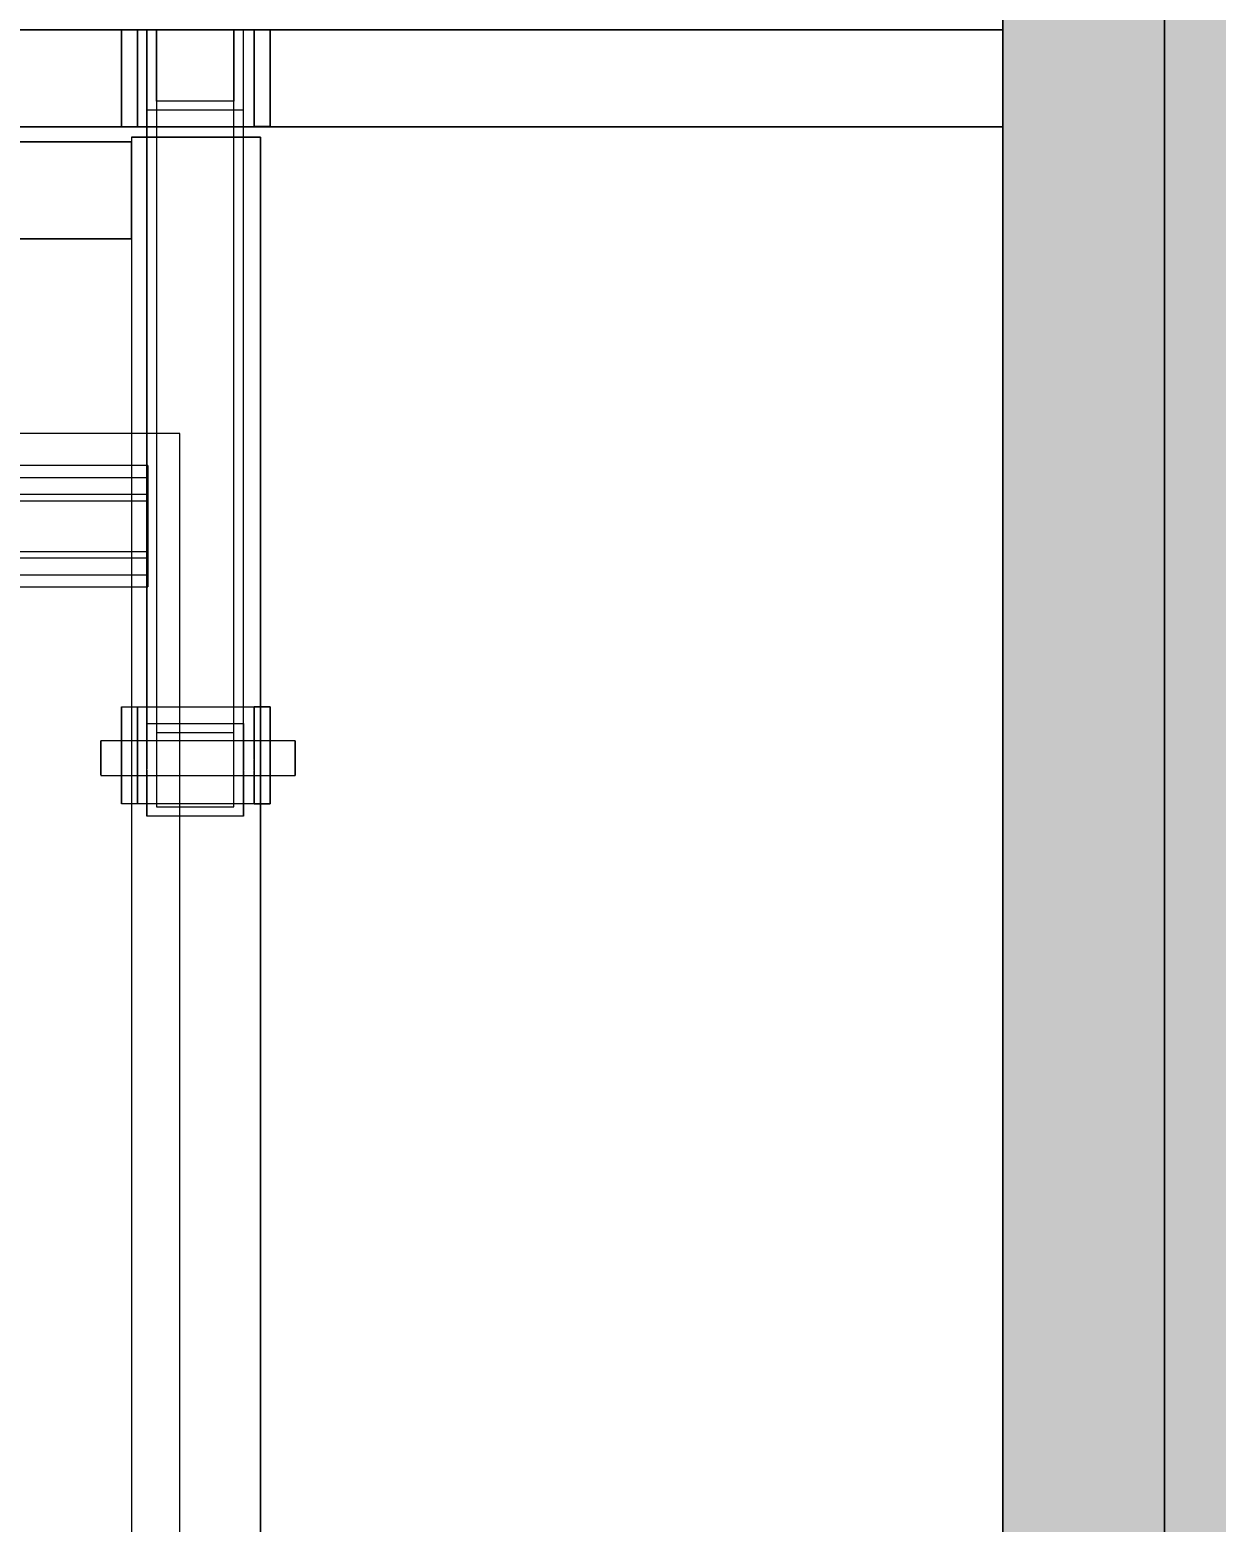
# Model space of a CAD drawing. Header units: millimetres. Extents: x 855 to 80408, y -1987 to 27400.
# Drawn here: x 73042.1 to 73409.6, y 6624.2 to 7086.4 of the extents above; entities that cross this region are included whole.
import ezdxf

# ---------------------------------------------------------------- set-up
doc = ezdxf.new("R2010")
doc.units = ezdxf.units.MM
for name, color, linetype, lineweight in [('0-1', 7, 'Continuous', 9), ('A-ANNO-DIMS', 7, 'Continuous', 9), ('A-ANNO-DIMS-25', 7, 'Continuous', 9), ('A-WALL-PATT', 7, 'Continuous', 9)]:
    doc.layers.add(name, color=color, linetype=linetype, lineweight=lineweight)
doc.layers.add('0-2', color=7, linetype='Continuous', lineweight=9, transparency=0.7)
for name, color, linetype, lineweight, true_color in [('I-FURN-11', 7, 'Continuous', 9, 0xb9b9b9), ('I-FURN-123', 7, 'Continuous', 9, 0x9c9c9c), ('I-FURN-124', 7, 'Continuous', 9, 0xcecece), ('I-FURN-19', 7, 'Continuous', 9, 0xe9e9e9), ('I-FURN-20', 7, 'Continuous', 9, 0xefefef), ('I-FURN-23', 7, 'Continuous', 9, 0xd9d9d9), ('I-FURN-24', 7, 'Continuous', 9, 0xc9c9c9), ('I-FURN-25', 7, 'Continuous', 9, 0xb3b3b3), ('I-FURN-26', 7, 'Continuous', 9, 0xe0e0e0), ('I-FURN-4', 7, 'Continuous', 9, 0xc0c0c0), ('I-FURN-58', 7, 'Continuous', 9, 0x939393), ('I-FURN-83', 7, 'Continuous', 9, 0x868686), ('I-FURN-9', 7, 'Continuous', 9, 0xd3d3d3)]:
    doc.layers.add(name, color=color, linetype=linetype, lineweight=lineweight, true_color=true_color)
doc.styles.add('ISOCPEUR_2', font='isocpeur.ttf', dxfattribs={"width": 0.9, "height": 62.5})
doc.dimstyles.new('ISO-2_5_0_9К_БОЛЬШОЙ_1', dxfattribs={"dimscale": 304.8, "dimtxt": 62.248823, "dimasz": 0.123031, "dimexe": 0.098425, "dimexo": 0.246063, "dimgap": 0, "dimtad": 1, "dimdec": 0, "dimrnd": 10, "dimzin": 0, "dimdsep": 46, "dimtxsty": 'ISOCPEUR_2', "dimblk1": 'OBLIQUE', "dimblk2": 'OBLIQUE', "dimsah": 1, "dimcen": 0.09, "dimdle": 0.098425, "dimazin": 0, "dimtfac": 1, "dimtdec": 4, "dimtix": 1, "dimtmove": 0, "dimatfit": 3, "dimfxl": 1, "dimtvp": 1, "dimtolj": 1, "dimtzin": 0, "dimarcsym": 2})

# ---------------------------------------------------------------- blocks, each defined once
blk = doc.blocks.new('Sports-Recreation_Goals-Nets_Unisport_Upward-Hinged-Practice-Basketball-Goall - 5_23-29732155-Развертка 2_19-4')
at = {"layer": '0-2'}
blk.add_hatch(color=256, dxfattribs=at).paths.add_polyline_path([(19845.41, 6600), (19895.41, 6600), (19895.41, 7311.33), (18695.41, 7311.33), (18695.41, 6600), (18745.41, 6600), (18745.43, 7261.47), (19845.41, 7261.33), (19845.41, 6834.29)])
at = {"layer": '0-1'}
for p, q in [((19572.37, 6866.19), (19565.9, 6866.19)), ((19577.3, 6866.19), (19572.37, 6866.19)), ((19580.17, 6866.19), (19577.3, 6866.19)), ((19590.41, 6866.19), (19580.17, 6866.19)), ((19610.17, 6866.19), (19590.41, 6866.19)), ((19613.43, 6866.19), (19610.17, 6866.19)), ((19618.37, 6866.19), (19613.43, 6866.19)), ((19626.1, 6866.19), (19618.37, 6866.19)), ((19565.9, 6855.41), (19572.37, 6855.41)), ((19572.37, 6855.41), (19577.3, 6855.41)), ((19577.3, 6855.41), (19580.17, 6855.41)), ((19580.17, 6855.41), (19590.41, 6855.41)), ((19590.41, 6855.41), (19610.17, 6855.41)), ((19610.17, 6855.41), (19613.43, 6855.41)), ((19613.43, 6855.41), (19618.37, 6855.41)), ((19618.37, 6855.41), (19626.1, 6855.41))]:
    blk.add_line(p, q, dxfattribs=at)
at = {"layer": 'I-FURN-11'}
for p, q in [((19575.41, 6951.4), (19575.41, 6947.64)), ((19575.41, 6917.62), (19575.41, 6913.87)), ((19575.41, 6876.7), (19575.41, 6866.13)), ((19575.41, 6855.47), (19575.41, 6846.7))]:
    blk.add_line(p, q, dxfattribs=at)
at = {"layer": 'I-FURN-123'}
for p, q in [((19575.41, 6959.94), (19575.41, 6951.4)), ((19575.41, 6913.87), (19575.41, 6876.7)), ((19575.41, 6846.7), (19575.41, 6512.72))]:
    blk.add_line(p, q, dxfattribs=at)
at = {"layer": 'I-FURN-124'}
for p, q in [((19575.41, 6947.64), (19575.41, 6917.62)), ((19575.41, 6866.13), (19575.41, 6855.47))]:
    blk.add_line(p, q, dxfattribs=at)
at = {"layer": 'I-FURN-19'}
for p, q in [((19572.37, 7086.35), (19572.37, 7056.4)), ((19577.3, 7056.4), (19577.3, 7086.35)), ((19577.3, 7086.35), (19577.3, 7056.4)), ((19580.17, 7061.45), (19580.17, 7086.35)), ((19583.17, 7064.32), (19583.17, 7086.35)), ((19607.17, 7086.35), (19607.17, 7064.32)), ((19610.17, 7061.45), (19610.17, 7086.35)), ((19613.43, 7056.4), (19613.43, 7086.35)), ((19613.43, 7086.35), (19613.43, 7056.4)), ((19618.37, 7086.35), (19618.37, 7056.4)), ((19607.17, 7064.32), (19583.17, 7064.32)), ((19580.17, 7056.4), (19580.17, 7061.45)), ((19610.17, 7061.45), (19580.17, 7061.45)), ((19610.17, 7056.4), (19610.17, 7061.45)), ((19572.37, 7056.4), (19577.3, 7056.4)), ((19577.3, 7056.4), (19613.43, 7056.4)), ((19618.37, 7056.4), (19613.43, 7056.4)), ((19575.41, 7051.65), (19575.41, 7021.65)), ((19575.41, 7051.65), (19575.41, 7021.65)), ((19580.17, 7053.15), (19583.17, 7053.15)), ((19607.17, 7053.15), (19583.17, 7053.15)), ((19607.17, 7053.15), (19610.17, 7053.15)), ((19590.41, 6876.7), (19607.17, 6876.7)), ((19607.17, 6876.7), (19610.17, 6876.7)), ((19615.41, 6876.7), (19615.41, 6866.13)), ((19590.41, 6871.54), (19607.17, 6871.54)), ((19607.17, 6863.62), (19607.17, 6866.17)), ((19610.17, 6866.15), (19610.17, 6857.21)), ((19613.43, 6860.45), (19613.43, 6866.14)), ((19615.41, 6855.47), (19615.41, 6866.13)), ((19618.37, 6866.11), (19618.37, 6855.48)), ((19607.17, 6855.43), (19607.17, 6863.36)), ((19613.43, 6857.21), (19613.43, 6860.3)), ((19610.17, 6857), (19610.17, 6855.44)), ((19613.43, 6855.46), (19613.43, 6856.95)), ((19615.41, 6855.47), (19615.41, 6846.7)), ((19610.17, 6846.7), (19590.41, 6846.7))]:
    blk.add_line(p, q, dxfattribs=at)
at = {"layer": 'I-FURN-20'}
for p, q in [((19580.17, 7086.35), (19580.17, 7056.4)), ((19583.17, 7086.35), (19583.17, 7056.4)), ((19607.17, 7056.4), (19607.17, 7086.35)), ((19610.17, 7056.4), (19610.17, 7086.35)), ((19583.17, 7064.32), (19583.17, 7056.4)), ((19607.17, 7056.4), (19607.17, 7064.32)), ((19583.17, 7053.15), (19607.17, 7053.15)), ((19590.41, 6876.7), (19607.17, 6876.7)), ((19615.41, 6866.13), (19615.41, 6855.47))]:
    blk.add_line(p, q, dxfattribs=at)
at = {"layer": 'I-FURN-23'}
for p, q in [((19580.17, 6947.64), (19580.17, 6917.62)), ((19580.53, 6947.64), (19580.53, 6942.52)), ((19580.17, 6942.52), (19580.53, 6942.52)), ((19580.53, 6942.52), (19580.53, 6917.62)), ((19583.17, 6876.7), (19590.41, 6876.7))]:
    blk.add_line(p, q, dxfattribs=at)
at = {"layer": 'I-FURN-24'}
for p, q in [((19575.41, 6947.64), (19575.41, 6917.62)), ((19580.17, 6951.4), (19580.17, 6947.64)), ((19580.53, 6947.64), (19580.17, 6947.64)), ((19580.53, 6951.4), (19580.53, 6947.64)), ((19580.53, 6940.54), (19580.53, 6947.64)), ((19580.53, 6947.64), (19580.53, 6924.72)), ((19305.41, 6942.52), (19580.17, 6942.52)), ((19580.17, 6940.54), (19580.53, 6940.54)), ((19580.53, 6917.62), (19580.53, 6940.54)), ((19580.53, 6924.72), (19580.17, 6924.72)), ((19580.53, 6924.72), (19580.53, 6917.62)), ((19580.17, 6917.62), (19580.53, 6917.62)), ((19580.17, 6917.62), (19580.17, 6913.87)), ((19580.53, 6917.62), (19580.53, 6913.87)), ((19580.17, 6876.7), (19583.17, 6876.7)), ((19583.17, 6876.7), (19590.41, 6876.7)), ((19583.17, 6871.54), (19590.41, 6871.54)), ((19572.37, 6866.11), (19572.37, 6855.48)), ((19575.41, 6866.13), (19575.41, 6855.47)), ((19577.3, 6855.46), (19577.3, 6866.14)), ((19580.17, 6866.15), (19580.17, 6857.49)), ((19583.17, 6866.17), (19583.17, 6855.52)), ((19580.17, 6857.21), (19580.17, 6855.44)), ((19590.41, 6846.7), (19580.17, 6846.7))]:
    blk.add_line(p, q, dxfattribs=at)
at = {"layer": 'I-FURN-25'}
for p, q in [((19845.4, 7056.35), (19845.4, 7086.35)), ((19845.41, 7086.35), (19845.41, 7056.35)), ((19575.41, 6961.33), (19575.41, 6959.94)), ((19580.17, 6961.33), (19580.17, 6951.4)), ((19583.17, 6961.33), (19583.17, 6868.68)), ((19583.17, 6961.33), (19583.17, 6845.75)), ((19580.17, 6947.64), (19305.41, 6947.64)), ((19575.41, 6951.4), (19575.41, 6947.64)), ((19580.48, 6951.4), (19580.17, 6951.4)), ((19580.53, 6922.74), (19580.53, 6951.4)), ((19305.41, 6940.54), (19580.17, 6940.54)), ((19580.17, 6924.72), (19010.53, 6924.72)), ((19298.91, 6917.62), (19580.17, 6917.62)), ((19575.41, 6917.62), (19575.41, 6913.87)), ((19580.17, 6913.87), (19580.17, 6871.54)), ((19572.37, 6876.7), (19572.37, 6866.11)), ((19572.37, 6876.7), (19580.17, 6876.7)), ((19575.41, 6876.7), (19575.41, 6866.13)), ((19577.3, 6866.14), (19577.3, 6876.7)), ((19580.17, 6876.7), (19583.17, 6876.7)), ((19580.17, 6871.54), (19580.17, 6866.15)), ((19580.17, 6871.54), (19583.17, 6871.54)), ((19583.17, 6868.68), (19583.17, 6866.17)), ((19590.41, 6868.68), (19583.17, 6868.68)), ((19565.9, 6866.18), (19565.9, 6864.38)), ((19565.9, 6864.38), (19565.9, 6859.1)), ((19565.9, 6859.1), (19565.9, 6855.52)), ((19572.37, 6855.48), (19572.37, 6846.7)), ((19575.41, 6855.47), (19575.41, 6846.7)), ((19577.3, 6846.7), (19577.3, 6855.46)), ((19580.17, 6855.44), (19580.17, 6842.88)), ((19583.17, 6855.43), (19583.17, 6845.75)), ((19580.17, 6846.7), (19572.37, 6846.7)), ((19590.41, 6846.7), (19580.17, 6846.7)), ((19583.17, 6845.75), (19590.41, 6845.75))]:
    blk.add_line(p, q, dxfattribs=at)
at = {"layer": 'I-FURN-26'}
for p, q in [((18745.43, 7086.35), (19845.4, 7086.35)), ((19572.37, 7056.4), (19572.37, 7086.35)), ((19618.37, 7056.4), (19618.37, 7086.35)), ((19845.4, 7056.35), (18745.43, 7056.35)), ((19572.37, 7056.4), (19618.37, 7056.4)), ((19580.17, 7056.35), (19580.17, 6961.33)), ((19583.17, 7056.35), (19583.17, 6961.33)), ((19583.17, 7056.35), (19583.17, 6961.33)), ((19607.17, 6868.68), (19607.17, 7056.35)), ((19607.17, 6845.75), (19607.17, 7056.35)), ((19610.17, 6871.54), (19610.17, 7056.35)), ((19299.41, 7051.65), (19575.41, 7051.65)), ((19575.41, 7053.15), (19575.41, 7051.65)), ((19575.41, 7053.15), (19580.17, 7053.15)), ((19583.17, 7053.15), (19580.17, 7053.15)), ((19610.17, 7053.15), (19607.17, 7053.15)), ((19610.17, 7053.15), (19615.41, 7053.15)), ((19615.41, 7053.15), (19615.41, 6876.7)), ((19575.41, 7021.65), (19310.41, 7021.65)), ((19575.41, 7021.65), (19575.41, 6961.33)), ((19607.17, 6876.7), (19610.17, 6876.7)), ((19610.17, 6876.7), (19618.37, 6876.7)), ((19613.43, 6866.14), (19613.43, 6876.7)), ((19615.41, 6866.13), (19615.41, 6876.7)), ((19618.37, 6876.7), (19618.37, 6866.11)), ((19607.17, 6868.68), (19590.41, 6868.68)), ((19607.17, 6871.54), (19610.17, 6871.54)), ((19607.17, 6866.17), (19607.17, 6868.68)), ((19610.17, 6871.54), (19610.17, 6866.15)), ((19626.1, 6864.38), (19626.1, 6866.18)), ((19626.1, 6855.52), (19626.1, 6864.38)), ((19607.17, 6845.75), (19607.17, 6855.43)), ((19610.17, 6855.44), (19610.17, 6842.88)), ((19613.43, 6846.7), (19613.43, 6855.46)), ((19615.41, 6846.7), (19615.41, 6855.47)), ((19618.37, 6855.48), (19618.37, 6846.7)), ((19610.17, 6846.7), (19590.41, 6846.7)), ((19590.41, 6845.75), (19607.17, 6845.75)), ((19618.37, 6846.7), (19610.17, 6846.7)), ((19615.41, 6846.7), (19615.41, 6486.34))]:
    blk.add_line(p, q, dxfattribs=at)
at = {"layer": 'I-FURN-4'}
for p, q in [((19895.41, 7311.33), (19895.41, 6411.33)), ((19845.4, 7261.47), (19845.4, 6461.19)), ((19590.41, 6961.33), (19000.41, 6961.33)), ((19590.41, 6511.33), (19590.41, 6961.33))]:
    blk.add_line(p, q, dxfattribs=at)
at = {"layer": 'I-FURN-58'}
for p, q in [((19845.4, 7086.35), (19845.4, 7261.33)), ((19845.41, 7261.33), (19845.41, 6461.33)), ((19845.41, 7056.35), (19845.41, 7086.35)), ((19845.4, 6461.33), (19845.4, 7056.35)), ((19590.41, 6961.33), (19000.41, 6961.33)), ((19575.41, 6961.33), (19575.41, 6951.4)), ((19580.17, 6842.88), (19580.17, 6961.33)), ((19590.41, 6511.33), (19590.41, 6961.33)), ((19580.17, 6951.4), (19305.41, 6951.4)), ((19580.53, 6922.74), (19010.53, 6922.74)), ((19580.53, 6913.87), (19580.53, 6922.74)), ((19298.91, 6913.87), (19580.53, 6913.87)), ((19575.41, 6913.87), (19575.41, 6876.7)), ((19572.37, 6846.7), (19572.37, 6876.7)), ((19572.37, 6876.7), (19577.3, 6876.7)), ((19577.3, 6876.7), (19580.17, 6876.7)), ((19577.3, 6876.7), (19577.3, 6846.7)), ((19565.9, 6857.21), (19565.9, 6866.19)), ((19565.9, 6855.52), (19565.9, 6857.21)), ((19577.3, 6846.7), (19572.37, 6846.7)), ((19575.41, 6846.7), (19575.41, 6511.33)), ((19580.17, 6846.7), (19577.3, 6846.7)), ((19590.41, 6842.88), (19580.17, 6842.88))]:
    blk.add_line(p, q, dxfattribs=at)
at = {"layer": 'I-FURN-83'}
for p, q in [((19895.41, 6411.33), (19895.41, 7311.33)), ((19845.41, 6461.33), (19845.41, 7261.33))]:
    blk.add_line(p, q, dxfattribs=at)
at = {"layer": 'I-FURN-9'}
for p, q in [((19845.4, 7086.35), (18745.43, 7086.35)), ((18745.43, 7056.35), (19845.4, 7056.35)), ((19580.17, 6961.33), (19580.17, 7056.35)), ((19610.17, 6842.88), (19610.17, 7056.35)), ((19575.41, 7051.65), (19299.41, 7051.65)), ((19580.17, 7053.15), (19575.41, 7053.15)), ((19575.41, 7053.15), (19575.41, 6961.33)), ((19575.41, 7021.65), (19575.41, 7051.65)), ((19615.41, 7053.15), (19610.17, 7053.15)), ((19615.41, 6876.7), (19615.41, 7053.15)), ((19299.41, 7021.65), (19575.41, 7021.65)), ((19610.17, 6876.7), (19613.43, 6876.7)), ((19618.37, 6876.7), (19613.43, 6876.7)), ((19613.43, 6876.7), (19613.43, 6846.7)), ((19618.37, 6846.7), (19618.37, 6876.7)), ((19626.1, 6866.19), (19626.1, 6857.21)), ((19626.1, 6857.21), (19626.1, 6855.41)), ((19626.1, 6855.41), (19626.1, 6855.52)), ((19613.43, 6846.7), (19610.17, 6846.7)), ((19613.43, 6846.7), (19618.37, 6846.7)), ((19615.41, 6486.34), (19615.41, 6846.7)), ((19610.17, 6842.88), (19590.41, 6842.88))]:
    blk.add_line(p, q, dxfattribs=at)
blk = doc.blocks.new('DIMBLOCK76-Развертка 2_19-4')
at = {"layer": 'A-ANNO-DIMS-25'}
for p, q in [((75014.41, 4170), (75014.41, 8430)), ((73173.58, 8400), (75044.41, 8400)), ((75014.41, 8400), (73173.58, 8400)), ((75062.9, 4200), (74984.41, 4200)), ((75014.41, 4200), (75062.9, 4200))]:
    blk.add_line(p, q, dxfattribs=at)
at = {"layer": 'A-ANNO-DIMS-25', "lineweight": 20}
for p, q in [((75014.41, 8400), (74995.66, 8418.75)), ((75014.41, 8400), (75033.16, 8381.25)), ((75014.41, 4200), (74995.66, 4218.75)), ((75014.41, 4200), (75033.16, 4181.25))]:
    blk.add_line(p, q, dxfattribs=at)
at = {"layer": 'A-ANNO-DIMS-25', "color": 0, "insert": (74932.76, 6218), "char_height": 62.5, "width": 196.802, "attachment_point": 1, "rotation": 90, "line_spacing_factor": 1.149209, "style": 'ISOCPEUR_2'}
blk.add_mtext('4200', dxfattribs=at)
blk = doc.blocks.new('_Oblique')
at = {"color": 0, "linetype": 'ByBlock', "lineweight": -2}
blk.add_line((-0.5, -0.5), (0.5, 0.5), dxfattribs=at)

msp = doc.modelspace()

# ---------------------------------------------------------------- hatches: boundary and pattern name
at = {"layer": 'A-WALL-PATT'}
h = msp.add_hatch(color=256, dxfattribs=at)
h.paths.add_polyline_path([(70819.16, 6600), (72193.58, 6600), (72193.58, 7311.33), (73393.58, 7311.33), (73393.58, 6600), (76177.16, 6600), (76177.16, 8100), (76178.16, 8100), (76178.16, 11700), (70819.16, 11700), (70819.16, 7714.13)])
h.paths.add_polyline_path([(72508.58, 8400), (72488.58, 8400), (72488.58, 8820), (73098.58, 8820), (73098.58, 8400), (72898.28, 8400)])

# ---------------------------------------------------------------- block references
at = {"layer": 'I-FURN-4'}
msp.add_blockref('Sports-Recreation_Goals-Nets_Unisport_Upward-Hinged-Practice-Basketball-Goall - 5_23-29732155-Развертка 2_19-4', (53498.16, 0), dxfattribs=at)

# ---------------------------------------------------------------- dimensions: what is measured, and where the dimension line sits
at = {"layer": 'A-ANNO-DIMS'}
dim = msp.add_linear_dim(base=(75014.41, 8400), p1=(74987.9, 4200), p2=(73098.58, 8400), angle=90, dimstyle='ISO-2_5_0_9К_БОЛЬШОЙ_1', override={"dimpost": '<>', "dimfxl": 4605.379151}, dxfattribs=at)
dim.commit()
dim.dimension.update_dxf_attribs({"geometry": 'DIMBLOCK76-Развертка 2_19-4', "text_midpoint": (74983.16, 6300)})

doc.saveas('drawing.dxf')
